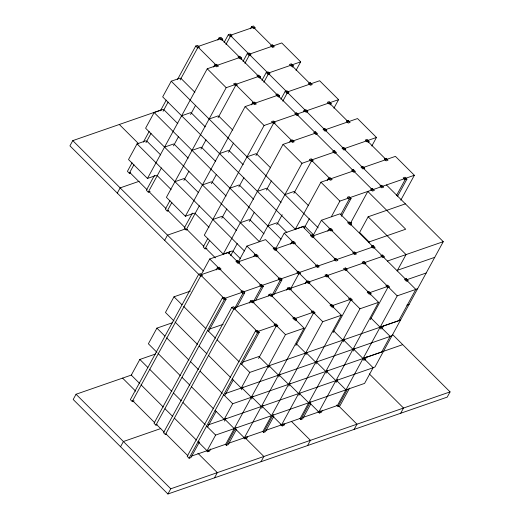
<?xml version="1.0" encoding="UTF-8"?>
<svg xmlns="http://www.w3.org/2000/svg" width="520" height="520" viewBox="0 0 520 520"><rect width="100%" height="100%" fill="white"/><g stroke="black" fill="none" stroke-linecap="round" stroke-linejoin="round"><path stroke-width="0.78" d="M161.298 109.922L72.774 140.627L69.927 145.847L200.571 276.178L202.436 275.535L200.538 273.644L198.679 274.293L130.345 399.62L132.236 401.512L134.102 400.868M146.153 140.719L137.059 143.871L128.518 159.542L147.466 178.444L156.559 175.292M163.234 109.388L154.141 112.541L145.6 128.206L259.279 241.631L301.99 163.299L334.575 151.996M180.317 78.052L171.223 81.211L162.682 96.876L295.308 229.203L304.401 226.044M132.067 162.812L127.406 171.353L129.305 173.244L130.546 172.816M143.325 142.155L149.149 131.476M160.407 110.825L166.231 100.145M177.489 79.495L195.741 46.027L197.6 45.377L199.498 47.268L197.633 47.911L180.161 79.957M117.292 193.108L120.14 187.889L139.217 181.272M129.305 173.244L133.959 164.697M145.997 142.623L151.047 133.367M163.078 111.293L168.129 102.037M217.854 40.086L219.018 37.947L220.877 37.303L222.775 39.195L221.994 40.619M147.466 178.444L207.253 68.776L239.844 57.473M224.055 42.556L228.326 34.723L230.191 34.073L232.083 35.965L230.224 36.608L225.953 44.441M154.505 175.305L146.354 190.255L148.252 192.147L150.111 191.503M213.525 67.061L214.689 64.928L216.547 64.279L218.446 66.17L216.58 66.82L214.689 64.928M148.252 192.147L161.447 167.934M173.485 145.86L178.536 136.604M190.567 114.53L195.618 105.274M250.439 28.782L251.602 26.644L253.461 26L255.359 27.891L253.494 28.535L251.602 26.644M240.942 59.52L241.722 58.097L239.824 56.206L237.965 56.855L239.857 58.741L241.722 58.097M258.784 76.382L226.2 87.685L166.413 197.347L185.361 216.249L194.454 213.096M243.003 61.458L247.273 53.625L249.132 52.975L251.03 54.867L249.165 55.517L244.894 63.349M169.962 200.616L165.302 209.164L167.193 211.055L168.435 210.619M167.193 211.055L171.853 202.508M183.892 180.433L188.936 171.178M200.974 149.097L206.024 139.841M218.056 117.767L235.528 85.722L237.393 85.078L235.495 83.187L233.636 83.831L235.528 85.722M131.742 374.933L76.037 394.257L73.19 399.484L167.921 494L447.226 397.111L450.073 391.892L392.438 334.38M164.658 240.37L167.505 235.15L185.822 228.794M259.889 78.429L260.663 76.999L258.772 75.114L256.906 75.758L258.804 77.649L260.663 76.999M185.361 216.249L245.147 106.587L277.732 95.284M261.95 80.359L266.221 72.527L268.079 71.883L269.978 73.775L268.112 74.418L263.842 82.251M192.4 213.109L184.249 228.066L186.141 229.957L187.382 229.528M251.414 104.871L252.577 102.733L254.442 102.089L256.334 103.981L254.475 104.624L252.577 102.733M186.141 229.957L199.342 205.744M211.38 183.671L216.424 174.415M228.462 152.334L233.506 143.078M292.474 67.126L293.254 65.695L291.356 63.811L289.497 64.454L291.389 66.346L293.254 65.695M278.837 97.331L279.611 95.908L277.719 94.016L275.853 94.659L277.752 96.551L279.611 95.908M287.047 92.053L319.631 80.75L338.579 99.651L264.095 125.489L204.302 235.157L223.249 254.059L232.343 250.906M296.023 70.389L300.683 61.848L281.736 42.945L249.151 54.249M280.897 99.262L285.168 91.429L287.027 90.785L288.925 92.677L287.06 93.32L282.789 101.153M155.474 354.036L139.834 359.457L131.287 375.128L139.867 383.682M172.556 322.699L156.917 328.127L148.376 343.791L156.949 352.346M190.385 291.109L173.999 296.797L165.458 312.462L174.031 321.016M207.85 238.427L203.197 246.968L205.088 248.859L206.953 248.216M205.088 248.859L209.749 240.318M221.786 218.238L226.831 208.982M238.869 186.908L243.912 177.651M255.951 155.571L273.423 123.533L275.281 122.883L273.39 120.991L271.525 121.641L273.423 123.533M201.162 274.671L209.703 258.999L228.319 252.544L261.482 285.623M132.236 401.512L200.571 276.178M223.249 254.059L283.043 144.398L315.627 133.094M216.131 269.971L217.295 267.833L219.161 267.189L221.052 269.074L219.193 269.724L217.295 267.833M120.556 446.738L123.403 441.519L160.797 428.545M303.336 111.761L304.115 110.338L305.975 109.688L307.873 111.579L306.007 112.229L304.115 110.338M228.742 253.767L229.905 251.635M289.699 141.966L290.472 140.543L292.338 139.899L294.229 141.785L292.37 142.435L290.472 140.543M230.633 255.658L237.237 243.555M249.275 221.475L254.319 212.219M266.357 190.144L271.401 180.889M238.4 261.749L246.942 246.083L265.564 239.623L341.348 315.237L281.561 424.905L272.415 415.779M208.644 331.208L226.115 299.163L224.224 297.278L222.358 297.921L154.024 423.254L155.922 425.139L157.163 424.71M330.369 104.93L331.142 103.506L329.251 101.615L327.386 102.265L329.284 104.15L331.142 103.506M155.922 425.139L224.256 299.812L226.115 299.163M333.918 108.199L338.579 99.651M253.76 256.341L254.54 254.911L256.399 254.267L258.297 256.159L256.432 256.802L254.54 254.911M276.764 224.712L282.197 214.747M293.846 193.381L311.317 161.337L313.177 160.693L311.285 158.802L309.419 159.445L311.317 161.337M165.392 434.597L233.727 309.264L235.593 308.62L233.694 306.728L231.836 307.372L163.501 432.705L165.392 434.597L166.634 434.161M234.722 308.308L242.873 293.351L244.738 292.708L242.84 290.817L240.981 291.46L242.873 293.351M236.581 307.658L244.738 292.708M275.639 248.833L284.187 233.168L302.803 226.707L335.959 259.786M249.288 303.05L250.452 300.911L252.317 300.267L254.208 302.159L252.35 302.803L250.452 300.911M253.728 301.132L261.495 286.891L263.361 286.247L261.463 284.356L259.603 285.006L261.495 286.891M255.593 300.489L263.361 286.247M295.308 229.203L320.938 182.202L353.522 170.898M290.615 244.133L291.779 241.995L293.637 241.352L295.536 243.237L293.677 243.886L291.779 241.995M327.204 180.486L328.367 178.353L330.226 177.703L332.124 179.595L330.265 180.239L328.367 178.353M304.252 227.955L309.296 218.692M268.3 295.88L269.074 294.457L270.933 293.807L272.831 295.698L270.966 296.348L269.074 294.457M271.96 295.386L280.118 280.436L281.976 279.786L280.085 277.894L278.219 278.544L280.118 280.436M273.825 294.743L281.976 279.786M241.8 364.293L259.272 332.248L257.381 330.356L255.515 331L187.187 456.332L189.078 458.224L190.938 457.581L199.485 441.909M167.921 494L170.768 488.781L450.073 391.892M189.078 458.224L257.413 332.891L259.272 332.248M207.636 426.959L216.177 411.294M224.718 395.623L233.259 379.957M312.884 235.911L321.425 220.246L340.048 213.785L415.831 289.406L398.749 320.736L249.782 372.411L241.241 388.076L232.096 378.95M286.526 290.134L287.697 287.995L289.556 287.352L291.454 289.237L289.588 289.887L287.697 287.995M368.264 142.74L369.038 141.316L367.146 139.425L365.281 140.069L367.178 141.96L369.038 141.316M290.972 288.217L298.733 273.975L300.599 273.332L298.701 271.44L296.842 272.084L298.733 273.975M331.338 216.775L339.885 201.103L414.362 175.272L395.415 156.364L362.83 167.667M371.813 146.01L376.474 137.462L357.526 118.56L324.935 129.863M197.931 441.616L207.077 450.743L215.618 435.078L364.585 383.403L373.126 367.738L363.981 358.612M215.014 410.28L224.159 419.406L232.7 403.741L381.667 352.066L390.208 336.401L381.062 327.275M327.853 231.212L329.017 229.08L330.882 228.43L332.774 230.321L330.915 230.964L329.017 229.08M206.278 450.346L207.701 451.763L208.475 450.34M224.393 421.142L225.947 418.294M241.475 389.812L243.029 386.965M258.557 358.481L276.029 326.437L277.894 325.786L275.997 323.895L274.137 324.545L276.029 326.437M210.724 448.981L209.56 451.12L207.701 451.763M340.665 214.812L349.206 199.147L351.072 198.497L349.174 196.606L347.315 197.256L349.206 199.147M341.367 216.3L351.072 198.497M305.149 283.673L306.312 281.534L308.178 280.891L310.07 282.783L308.211 283.426L306.312 281.534M225.7 444.281L285.486 334.62L304.109 328.159L270.953 295.074M225.375 444.36L226.317 445.309L236.028 427.505M251.556 399.016L253.11 396.168M268.639 367.685L269.802 365.547M236.333 429.709L228.183 444.659L226.317 445.309M295.737 320.756L296.517 319.325L294.619 317.44L292.76 318.084L294.651 319.976L296.517 319.325M350.344 223.464L367.816 191.419L405.704 229.222L368.466 242.144M350.623 225.284L351.397 223.86L349.505 221.969L347.64 222.619L349.538 224.51L351.397 223.86M214.474 477.854L217.321 472.628L197.919 453.271M304.109 328.159L244.316 437.821L235.17 428.695M243.516 437.431L244.94 438.848L246.103 436.709M261.638 408.226L263.185 405.379M278.72 376.896L280.274 374.043M295.802 345.56L313.274 313.514L315.133 312.871L313.242 310.98L311.376 311.623L313.274 313.514M247.578 436.774L246.805 438.197L244.94 438.848M405.379 203.859L368.141 216.781L359.6 232.447L369.356 242.183M341.348 315.237L322.731 321.698L262.938 431.366L228.202 443.378M262.613 431.444L263.562 432.387L273.267 414.583M288.795 386.1L290.349 383.253M305.877 354.77L307.047 352.632M273.962 416.078L265.421 431.743L263.562 432.387M332.976 307.834L333.756 306.41L331.858 304.519L329.999 305.168L331.89 307.053L333.756 306.41M396.526 195.436L405.067 179.77L406.933 179.12L405.035 177.229L403.175 177.879L405.067 179.77M397.612 196.209L406.933 179.12M400.777 200.194L414.362 175.272M261.021 461.701L263.868 456.482L245.609 438.262M280.761 424.509L282.178 425.925L283.348 423.793M298.877 395.31L300.04 393.172M315.959 363.974L317.512 361.127M333.041 332.644L350.512 300.599L352.378 299.949L350.48 298.064L348.621 298.708L350.512 300.599M284.817 423.859L284.043 425.282L282.178 425.925M300.177 418.444L359.97 308.783L378.593 302.322L345.436 269.243M299.851 418.522L300.8 419.471L310.505 401.668M326.04 373.185L327.594 370.331M343.122 341.848L344.675 339.001M310.817 403.871L302.666 418.821L300.8 419.471M370.221 294.918L370.994 293.495L369.103 291.603L367.237 292.247L369.135 294.138L370.994 293.495M309.654 402.857L318.799 411.983L378.593 302.322M318 411.593L319.423 413.01L320.587 410.872M336.115 382.388L337.668 379.541M353.197 351.059L354.75 348.205M370.286 319.722L387.757 287.677L389.616 287.034L387.725 285.142L385.86 285.786L387.757 287.677M397.104 270.966L406.036 254.586L368.141 216.781M322.452 410.228L321.282 412.366L319.423 413.01M307.574 445.556L310.421 440.336L291.59 421.544M337.422 405.529L397.209 295.861L415.831 289.406M336.622 405.132L338.046 406.549L347.36 389.46M363.279 360.262L364.832 357.416M380.361 328.933L381.914 326.086M349.609 388.102L339.904 405.906L338.046 406.549M364.754 360.328L366.691 356.772M381.836 328.998L383.779 325.436M386.432 184.958L443.274 241.67L374.94 367.003L372.658 367.79M354.126 429.41L356.974 424.184L338.709 405.964M400.679 413.263L403.526 408.038L369.285 373.874M222.775 39.195L220.909 39.839L219.018 37.947M268.099 73.151L300.683 61.848M181.63 115.778L190.723 112.626M209.118 119.015L218.212 115.862M164.548 147.108L173.641 143.956M192.036 150.352L201.13 147.192M219.525 153.589L228.618 150.43M174.954 181.681L184.047 178.529M247.013 156.826L256.106 153.667M202.442 184.919L211.536 181.766M229.931 188.156L239.025 185.003M343.882 148.766L376.474 137.462M257.419 191.393L266.513 188.24M212.843 219.492L221.942 216.333M284.908 194.63L294.002 191.477M240.331 222.729L249.425 219.57M267.82 225.966L276.913 222.807M219.174 268.457L200.558 274.911L224.237 298.545L373.204 246.87M237.796 261.995L256.418 255.535M275.034 249.073L293.657 242.619M312.28 236.158L330.896 229.697M350.077 222.976L351.631 222.436M382.675 256.321L233.714 307.996L257.394 331.624L276.016 325.163M387.413 261.047L443.274 241.67M209.391 329.101L223.113 324.337M397.488 270.257L434.733 257.335M407.193 279.591L426.192 273M294.639 318.708L313.255 312.247M331.877 305.786L350.5 299.332M369.115 292.87L387.738 286.409M415.37 289.458L417.651 288.672M242.547 362.18L258.934 356.499M406.829 305.13L409.11 304.337M304.766 353.301L306.254 352.788M383.084 326.066L400.562 320.002M389.747 336.459L392.022 335.666M225.466 393.517L241.105 388.089M241.241 388.076L390.208 336.401M366.002 357.396L402.707 344.63M208.377 424.847L224.022 419.419M224.159 419.406L373.126 367.738M191.295 456.183L206.941 450.756M207.077 450.743L225.921 444.171M265.779 430.346L281.418 424.918M281.561 424.905L300.404 418.334M302.686 417.541L318.643 412.003M318.799 411.983L338.026 405.281M272.428 46.169L253.481 27.268L230.204 35.34L381.778 186.576M291.375 65.078L310.323 83.98M329.264 102.882L348.212 121.791M367.159 140.692L386.106 159.595M228.326 34.723L230.224 36.608M247.273 53.625L249.165 55.517M266.221 72.527L268.112 74.418M285.168 91.429L287.06 93.32M372.469 189.8L220.896 38.571L197.619 46.644L216.567 65.552M235.514 84.455L254.456 103.356M273.403 122.259L292.351 141.167M311.298 160.069L330.245 178.971M195.741 46.027L197.633 47.911M207.253 68.776L226.2 87.685M245.147 106.587L264.095 125.489M283.043 144.398L301.99 163.299M320.938 182.202L339.885 201.103M181.109 78.552L194.889 92.3M219.005 116.356L232.785 130.111M256.9 154.167L270.673 167.915M294.788 191.978L308.568 205.725M321.425 220.246L354.582 253.331M364.052 262.782L397.209 295.861M171.223 81.211L318.208 227.858M191.516 113.12L205.296 126.867M229.411 150.93L243.185 164.678M267.3 188.734L281.079 202.488M305.195 226.544L313.807 235.138M164.028 109.883L177.808 123.63M201.922 147.693L215.696 161.441M239.811 185.497L253.591 199.244M277.706 223.308L286.891 232.472M370.981 318.071L380.126 327.197M284.187 233.168L317.343 266.247M326.814 275.697L359.97 308.783M154.141 112.541L281.028 239.142M174.434 144.456L188.214 158.203M212.322 182.26L226.103 196.008M250.218 220.071L263.998 233.818M146.946 141.219L160.726 154.966M184.834 179.023L198.614 192.77M222.729 216.833L236.509 230.581M353.899 349.401L363.044 358.527M343.818 340.197L352.969 349.323M333.743 330.986L342.888 340.113M246.942 246.083L280.098 279.168M289.575 288.62L322.731 321.698M119.32 124.481L138.73 143.839M137.059 143.871L244.426 250.998M157.345 175.786L171.125 189.534M195.24 213.597L209.02 227.344M233.136 251.4L240.597 258.85M129.857 172.549L147.082 189.735M148.805 191.451L166.03 208.637M167.752 210.359L184.977 227.546M186.7 229.261L203.925 246.447M205.647 248.164L215.41 257.901M336.817 380.738L345.963 389.863M326.736 371.527L335.881 380.653M316.661 362.323L325.806 371.449M306.579 353.113L315.725 362.238M296.498 343.909L305.65 353.035M209.703 258.999L242.859 292.084M252.33 301.535L285.486 334.62M72.774 140.627L203.457 271.017M222.358 297.921L224.256 299.812M231.836 307.372L233.727 309.264M255.515 331L257.413 332.891M299.572 393.653L308.724 402.779M289.497 384.449L298.642 393.575M279.416 375.238L288.561 384.365M269.341 366.035L278.486 375.161M259.259 356.824L268.405 365.95M173.999 296.797L182 304.779M183.716 306.488L206.024 328.75M207.714 330.434L215.514 338.215M217.191 339.892L239.187 361.835M240.636 363.285L249.782 372.411M262.334 406.569L271.479 415.695M252.252 397.365L261.404 406.49M242.177 388.154L251.322 397.28M175.175 322.159L197.483 344.416M199.173 346.099L206.973 353.88M208.65 355.557L230.639 377.5M156.917 328.127L164.918 336.115M166.634 337.825L188.942 360.081M190.632 361.764L198.432 369.551M200.109 371.222L222.411 393.478M223.555 394.615L232.7 403.741M225.095 419.49L234.24 428.616M158.093 353.49L180.401 375.752M182.084 377.429L189.891 385.216M191.568 386.887L213.558 408.831M139.834 359.457L147.836 367.445M149.552 369.154L171.86 391.417M173.544 393.094L181.35 400.881M183.027 402.558L205.328 424.808M206.472 425.951L215.618 435.078M141.011 384.82L163.319 407.082M165.002 408.766L172.809 416.546M174.486 418.223L196.475 440.167M122.584 378.112L135.714 391.209M132.788 400.81L154.778 422.747M156.462 424.431L164.262 432.211M165.945 433.888L187.935 455.832M76.037 394.257L170.768 488.781M272.409 44.902L270.55 45.552L272.441 47.437L274.307 46.794L272.409 44.902M310.303 82.713L308.445 83.356L310.336 85.248L312.202 84.604L310.303 82.713M296.667 112.918L294.801 113.568L296.699 115.453L298.558 114.809L296.667 112.918M315.614 131.82L313.749 132.47L315.647 134.362L317.506 133.712L315.614 131.82M324.922 128.596L323.057 129.24L324.954 131.131L326.814 130.481L324.922 128.596M348.199 120.517L346.333 121.166L348.231 123.058L350.09 122.408L348.199 120.517M334.555 150.728L332.696 151.372L334.588 153.263L336.453 152.62L334.555 150.728M343.87 147.498L342.004 148.142L343.902 150.033L345.761 149.39L343.87 147.498M353.503 169.631L351.644 170.274L353.535 172.166L355.401 171.522L353.503 169.631M362.817 166.4L360.951 167.05L362.85 168.935L364.709 168.292L362.817 166.4M386.094 158.327L384.228 158.97L386.126 160.862L387.985 160.219L386.094 158.327M372.45 188.533L370.591 189.183L372.482 191.074L374.348 190.424L372.45 188.533M381.765 185.302L379.899 185.952L381.797 187.844L383.656 187.194L381.765 185.302M237.776 260.728L235.917 261.372L237.809 263.263L239.675 262.62L237.776 260.728M275.022 247.806L273.156 248.456L275.054 250.347L276.913 249.697L275.022 247.806M312.26 234.891L310.401 235.534L312.293 237.425L314.158 236.782L312.26 234.891M317.324 264.979L315.464 265.623L317.356 267.514L319.221 266.87L317.324 264.979M335.946 258.518L334.081 259.168L335.978 261.053L337.838 260.409L335.946 258.518M354.562 252.064L352.703 252.707L354.601 254.599L356.46 253.948L354.562 252.064M373.185 245.603L371.325 246.246L373.217 248.138L375.082 247.494L373.185 245.603M326.8 274.43L324.935 275.08L326.833 276.965L328.692 276.322L326.8 274.43M345.416 267.969L343.558 268.619L345.449 270.511L347.315 269.861L345.416 267.969M364.039 261.514L362.174 262.158L364.072 264.05L365.931 263.406L364.039 261.514M382.662 255.054L380.796 255.697L382.694 257.589L384.553 256.945L382.662 255.054M406.341 278.681L404.482 279.331L406.374 281.222L408.239 280.572L406.341 278.681"/></g></svg>
